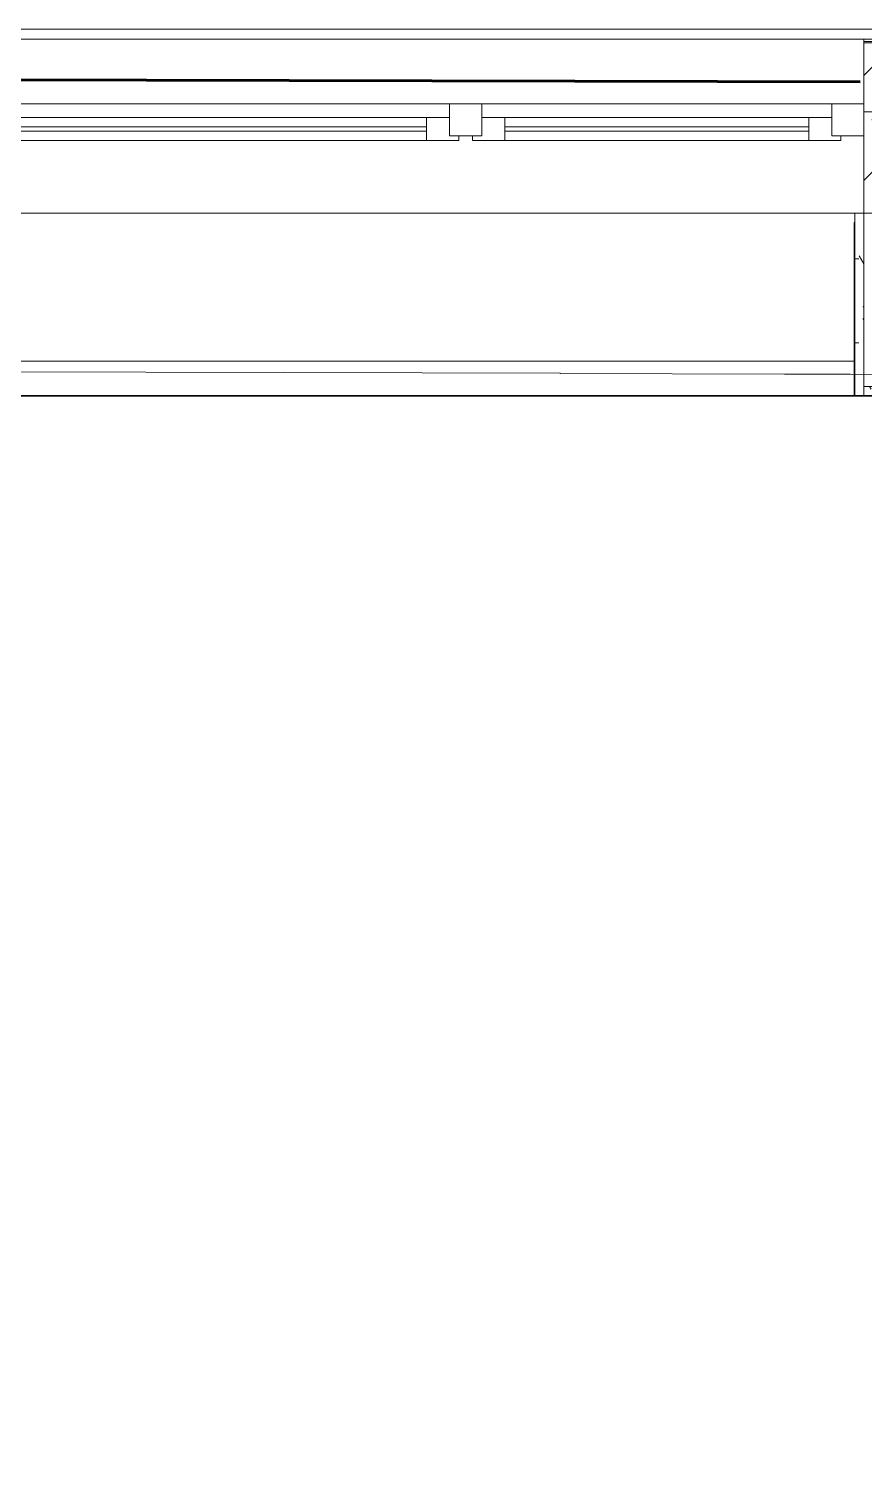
# Model space of a CAD drawing. Header units: millimetres. Extents: x -1113 to 415037, y -3642 to 28069.
# Drawn here: x 35892 to 37705, y 20514 to 23664 of the extents above; entities that cross this region are included whole.
import ezdxf

# ---------------------------------------------------------------- set-up
doc = ezdxf.new("R2010")
doc.units = ezdxf.units.MM
for name, color, linetype, lineweight in [('0) Стена 3.93м', 3, 'Continuous', 60), ('1) Окна 2.25м-', 6, 'Continuous', 60), ('A-AREA-BNDY', 7, 'Continuous', 5), ('A-FLOR', 7, 'Continuous', 9), ('A-GLAZ', 7, 'Continuous', 9), ('A-GLAZ-1', 7, 'Continuous', 5), ('A-WALL', 7, 'Continuous', 5), ('I-WALL', 7, 'Continuous', 5)]:
    doc.layers.add(name, color=color, linetype=linetype, lineweight=lineweight)
doc.layers.add('A-WALL-1', color=9, linetype='Continuous', lineweight=5, true_color=0x808080)
doc.layers.add('A-WALL-FNSH-1', color=9, linetype='Continuous', lineweight=5, true_color=0x808080)
pattern_1 = [(0, (0, 0), (243.84, 60.96), [20.117, -162.763, 20.117, -162.763, -975.36]), (0, (0, 0), (243.84, 60.96), [-365.76, 20.117, -345.643, 20.117, -162.763, -426.72]), (0, (0, 0), (243.84, 60.96), [-914.4, 20.117, -101.803, 20.117, -284.683]), (120, (91.44, 30.48), (-174.71291, 180.691634), [20.117, -162.763, 20.117, -162.763, -975.36]), (120, (91.44, 30.48), (-174.71291, 180.691634), [-365.76, 20.117, -345.643, 20.117, -162.763, -426.72]), (120, (91.44, 30.48), (-174.71291, 180.691634), [-914.4, 20.117, -101.803, 20.117, -284.683]), (240, (121.92, 152.4), (-69.12709, -241.651634), [20.117, -162.763, 20.117, -162.763, -975.36]), (240, (121.92, 152.4), (-69.12709, -241.651634), [-365.76, 20.117, -345.643, 20.117, -162.763, -426.72]), (240, (121.92, 152.4), (-69.12709, -241.651634), [-914.4, 20.117, -101.803, 20.117, -284.683])]

# ---------------------------------------------------------------- blocks, each defined once
blk = doc.blocks.new('120_Окно_СКБ_2Ст - 120_Окно_СКБ_2Ст 3100х2500 _мал_створка слева_-V95-Объем проектирования 1 этажа')
at = {"layer": 'A-GLAZ'}
for p, q in [((-1550, -127), (-1550, -57)), ((-1550, -57), (-1480, -57)), ((-1480, -57), (-1480, -127)), ((650, -127), (650, -57)), ((650, -57), (720, -57)), ((720, -57), (720, -127)), ((1480, -127), (1480, -57)), ((1480, -57), (1550, -57)), ((1550, -57), (1550, -127)), ((650, -87), (-1480, -87)), ((-1480, -87), (-1480, -127)), ((-1430, -137), (-1430, -87)), ((600, -137), (600, -87)), ((650, -127), (650, -87)), ((1480, -87), (720, -87)), ((720, -87), (720, -127)), ((770, -137), (770, -87)), ((1430, -137), (1430, -87)), ((1480, -127), (1480, -87)), ((-1480, -127), (-1550, -127)), ((-1480, -127), (-1500, -127)), ((-1500, -127), (-1500, -137)), ((-1500, -137), (670, -137)), ((670, -137), (-1500, -137)), ((720, -127), (650, -127)), ((670, -127), (650, -127)), ((670, -137), (670, -127)), ((720, -127), (700, -127)), ((700, -127), (700, -137)), ((700, -137), (1500, -137)), ((1500, -137), (700, -137)), ((1550, -127), (1480, -127)), ((1500, -127), (1480, -127)), ((1500, -137), (1500, -127))]:
    blk.add_line(p, q, dxfattribs=at)
at = {"layer": 'A-GLAZ-1'}
for p, q in [((1550, -57), (-1550, -57)), ((-1430, -107), (600, -107)), ((600, -117), (-1430, -117)), ((770, -107), (1430, -107)), ((1430, -117), (770, -117)), ((-1550, -127), (-1500, -127)), ((670, -127), (700, -127)), ((1500, -127), (1550, -127))]:
    blk.add_line(p, q, dxfattribs=at)
blk = doc.blocks.new('Зашивка приборов отопления11 - Зашивка приборов отопления-33278624-Объем проектирования 1 этажа')
at = {"layer": 'A-WALL'}
for p, q in [((37620, 23400), (34560, 23400)), ((34560, 23079), (37620, 23079)), ((37620, 23079), (34560, 23079)), ((34560, 23004), (37620, 23004))]:
    blk.add_line(p, q, dxfattribs=at)
blk = doc.blocks.new('1floor')
at = {"layer": 'A-WALL'}
h = blk.add_hatch(dxfattribs=at)
h.set_pattern_fill('FP_24', color=256, style=0, pattern_type=2)
h.set_pattern_definition([(45, (0, 0), (-141.4214, 141.4214), []), (135, (0, 0), (-141.4214, -141.4214), [])])
h.paths.add_polyline_path([(33860, 23620), (34540, 23620), (34540, 23769.7), (33860, 23769.7)])
h.paths.add_polyline_path([(38490, 23620), (38490, 23769.7), (37640, 23769.7), (37640, 23620), (38482.7, 23620)])
at = {"layer": 'I-WALL'}
h = blk.add_hatch(dxfattribs=at)
h.set_pattern_fill('FP_1', color=256, style=0, pattern_type=2)
h.set_pattern_definition([(45, (0, 0), (-114.04925, 114.04925), []), (45, (114.05, 0), (-114.04925, 114.04925), [201.612, -40.322, 6.706, -33.617])])
h.paths.add_polyline_path([(34515, 23400), (34540, 23400), (34540, 23620), (33610, 23619.7), (33610, 23400), (34465, 23400)])
h.paths.add_polyline_path([(38270, 23400), (38490, 23400), (38490, 23620), (37640, 23619.7), (37640, 23400), (37843.9, 23400)])
h = blk.add_hatch(dxfattribs=at)
h.set_pattern_fill('FP_191', color=256, style=0, pattern_type=2)
h.set_pattern_definition(pattern_1)
h.paths.add_polyline_path([(37640, 23024), (37640, 23400), (37620, 23400), (37620, 23024)])
h = blk.add_hatch(dxfattribs=at)
h.set_pattern_fill('FP_191', color=256, style=0, pattern_type=2)
h.set_pattern_definition(pattern_1)
h.paths.add_polyline_path([(38250, 23004), (38250, 23024), (37620, 23024), (37620, 23004), (37843.9, 23004)])
at = {"layer": 'A-FLOR'}
for p, q in [((37620, 23400), (34560, 23400)), ((34560, 23079), (37620, 23079)), ((34230, 23004), (37640, 23004)), ((37640, 23004), (38270, 23004))]:
    blk.add_line(p, q, dxfattribs=at)
at = {"layer": 'A-WALL'}
for p, q in [((33859.9, 23799.7), (40125, 23799.7)), ((34540, 23777.7), (37640, 23777.7)), ((38910, 23772.7), (37640, 23772.7)), ((38910, 23769.7), (37640, 23769.7)), ((38490, 23620), (37640, 23620))]:
    blk.add_line(p, q, dxfattribs=at)
at = {"layer": 'A-WALL-1'}
for p, q in [((37640, 23004), (37640, 23769.7)), ((37620, 23400), (37715, 23400)), ((37620, 23400), (37620, 23379.5)), ((38250, 23024), (37640, 23024)), ((37640, 23004), (37640, 23004))]:
    blk.add_line(p, q, dxfattribs=at)
at = {"layer": 'A-WALL-FNSH-1'}
for p, q in [((38910, 23777.7), (37640, 23777.7)), ((37640, 23777.7), (37640, 23769.7)), ((37620, 23379.5), (37619, 23379.5)), ((37619, 23379.5), (37619, 23003)), ((37620, 23004), (37620, 23379.5)), ((37619.5, 23003), (38249, 23003))]:
    blk.add_line(p, q, dxfattribs=at)
at = {"layer": 'I-WALL'}
for p, q in [((37619.5, 23003), (34561, 23003)), ((37619.5, 23004), (37619.5, 23003))]:
    blk.add_line(p, q, dxfattribs=at)
at = {"layer": 'A-GLAZ', "color": 3}
blk.add_blockref('120_Окно_СКБ_2Ст - 120_Окно_СКБ_2Ст 3100х2500 _мал_створка слева_-V95-Объем проектирования 1 этажа', (36090, 23694.7), dxfattribs=at)
at = {"layer": 'A-WALL'}
blk.add_blockref('Зашивка приборов отопления11 - Зашивка приборов отопления-33278624-Объем проектирования 1 этажа', (0, 0), dxfattribs=at)

msp = doc.modelspace()

# ---------------------------------------------------------------- linework, layer by layer
at = {"layer": '1) Окна 2.25м-'}
msp.add_lwpolyline([(34596.4, 23556), (37696.4, 23548.8)], dxfattribs=at)
at = {"layer": 'A-AREA-BNDY', "flags": 128}
msp.add_lwpolyline([(28087.4, 10813.1), (28066.4, 10813.1), (28059.5, 7854.6), (30229.5, 7849.5), (30229.4, 7811.5), (32729.4, 7805.7), (32729.5, 7843.7), (38538.5, 7830), (38544.9, 10588), (37994.9, 10589.3), (37996.2, 11131.3), (38276.2, 11130.7), (38303.9, 22912.6), (37674.4, 22914.1), (37531.9, 22914.4), (37044.9, 22915.6), (37044.9, 22916.6), (35244.9, 22920.8), (35244.9, 22919.8), (34757.9, 22920.9), (34615.4, 22921.3), (34285.9, 22922.1), (34264.2, 13678.1), (28094.2, 13692.6)], close=True, dxfattribs=at)

# ---------------------------------------------------------------- block references
at = {"layer": '0) Стена 3.93м'}
msp.add_blockref('1floor', (64.7, -136.1), dxfattribs=at)

doc.saveas('drawing.dxf')
